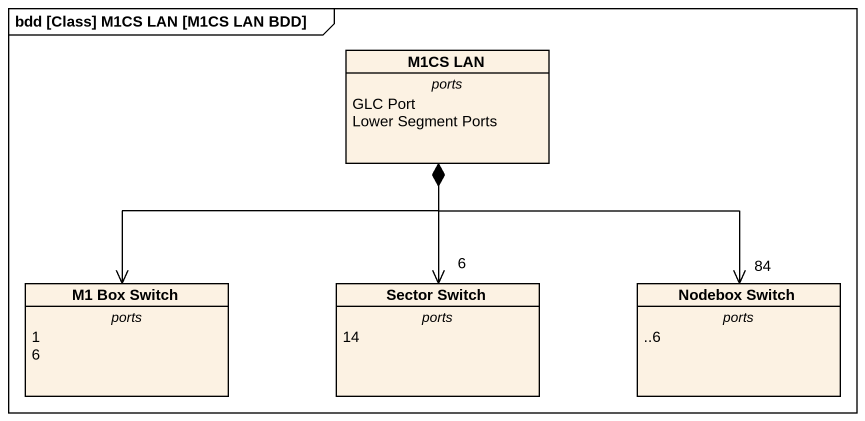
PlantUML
@startuml
mainframe bdd [Class] M1CS LAN [M1CS LAN BDD]
hide circle
hide empty members
class "M1CS LAN" as M1CS_LAN {
  -- ports --
  GLC Port
  Lower Segment Ports
}
class "M1 Box Switch" as M1_Box_Switch {
  -- ports --
  1
  6
}
class "Sector Switch" as Sector_Switch {
  -- ports --
  14
}
class "Nodebox Switch" as Nodebox_Switch {
  -- ports --
  ~..6
}
M1CS_LAN *--> M1_Box_Switch
M1CS_LAN *--> "6" Sector_Switch
M1CS_LAN *--> "84" Nodebox_Switch
@enduml
